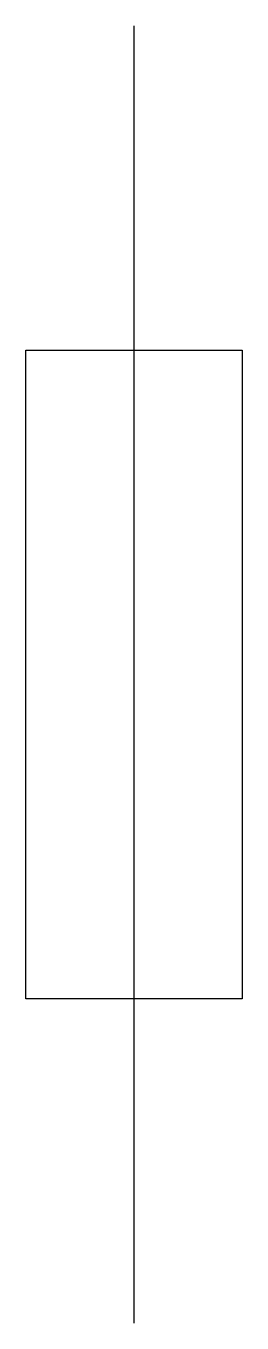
# Model space of a CAD drawing. Header units: millimetres. Extents: x 1.2 to 3.8, y 0 to 15.
import ezdxf

# ---------------------------------------------------------------- set-up
doc = ezdxf.new("R2010")
doc.units = ezdxf.units.MM
doc.layers.get('0').update_dxf_attribs({"lineweight": 25, "true_color": 0xffffff})

msp = doc.modelspace()

# ---------------------------------------------------------------- linework, layer by layer
for p, q in [((2.5, 0), (2.5, 15)), ((1.25, 11.25), (3.75, 11.25)), ((1.25, 3.75), (1.25, 11.25)), ((3.75, 11.25), (3.75, 3.75)), ((3.75, 3.75), (1.25, 3.75))]:
    msp.add_line(p, q)

doc.saveas('drawing.dxf')
